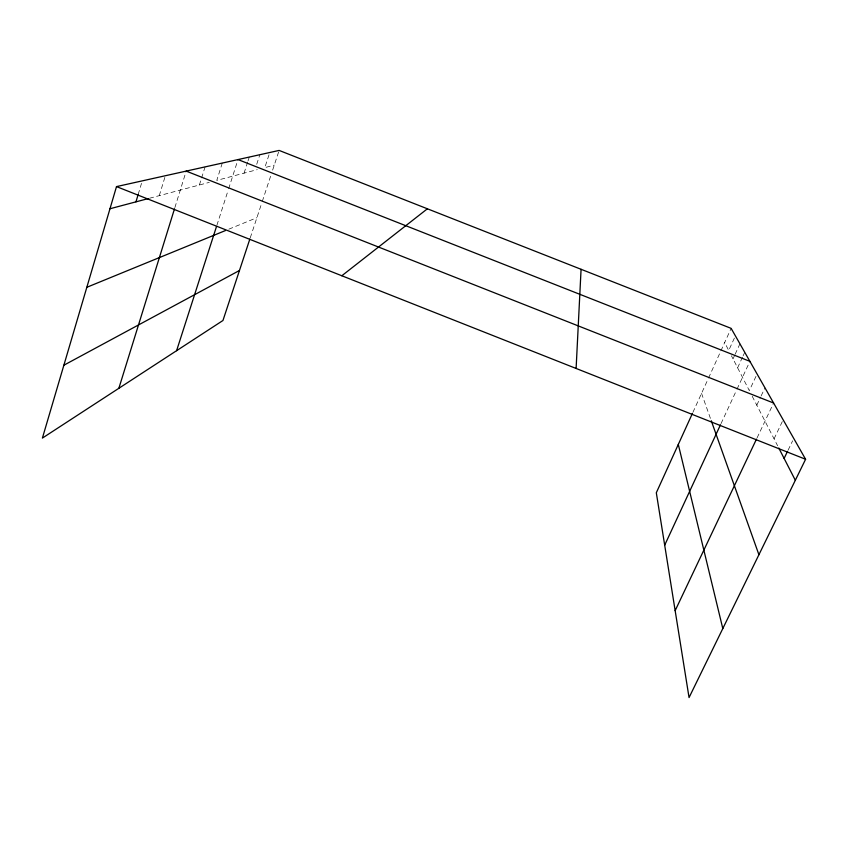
<?xml version="1.0" encoding="UTF-8"?>
<svg xmlns="http://www.w3.org/2000/svg" width="848" height="848" viewBox="0 0 848 848"><rect width="100%" height="100%" fill="white"/><g stroke="black" fill="none" stroke-linecap="round" stroke-linejoin="round"><path stroke-width="0.64" stroke-dasharray="4.24 3.18" d="M138.182 194.446L141.521 183.338M159.276 195.655L165.36 175.737M174.879 207.58L186.189 171.105M199.386 185.002L205.078 166.897M222.282 163.07L216.77 180.391L257.273 169.632M216.887 225.303L228.218 190.026M228.631 188.765L238.012 159.572M244.065 173.14L247.669 162.01M248.072 160.77L249.27 157.06M256.711 164.3L259.838 154.707M269.007 154.834L264.809 167.628L274.275 165.116M250.266 237.8L261.873 202.661M262.286 201.411L270.968 175.133M272.621 170.119L279.13 150.425M692.89 412.382L707.995 379.204M708.525 378.028L720.365 352.026M720.895 350.849L731.135 328.367M734.368 338.108L728.718 350.468L724.669 342.571M733.022 358.863L734.622 355.397M735.152 354.231L739.933 343.822M737.612 367.788L742.551 357.072M743.102 355.874L744.756 352.302M721.033 423.608L736.446 390.377M736.997 389.19L749.897 361.343M755.981 376.364L749.325 390.621L731.411 355.715M756.798 405.174L760.603 397.076M761.144 395.921L764.96 387.822M757.063 437.907L773.609 403.023M774.065 438.819L783.16 419.813M788.089 450.193L792.626 440.801M228.812 229.183L256.912 217.682M149.46 198.262L209.318 182.362M752.197 396.217L777.605 445.73M701.54 393.387L710.857 419.59"/><path stroke-width="1.27" d="M576.11 368.456L581.071 269.293M692.35 413.57L656.31 492.762L689.053 697.575L805.6 459.266L731.135 328.367L279.13 150.425L116.505 186.602L42.4 438.087L222.95 320.502L249.853 239.051M135.956 201.845L138.182 194.446M118.858 388.289L174.497 208.831M176.596 350.69L216.484 226.564M664.694 545.179L720.482 424.795M675.156 610.634L756.49 439.105M784.114 458.408L787.516 451.359M341.829 275.759L427.392 208.788M63.876 365.212L239.465 270.491M86.835 287.292L225.483 230.539M109.986 208.746L148.23 198.591M238.012 159.572L749.897 361.343M186.189 171.105L773.609 403.023M116.505 186.602L805.6 459.266M778.793 448.041L795.329 480.265M711.271 420.756L758.918 554.73M678.305 444.437L722.803 628.569"/></g></svg>
